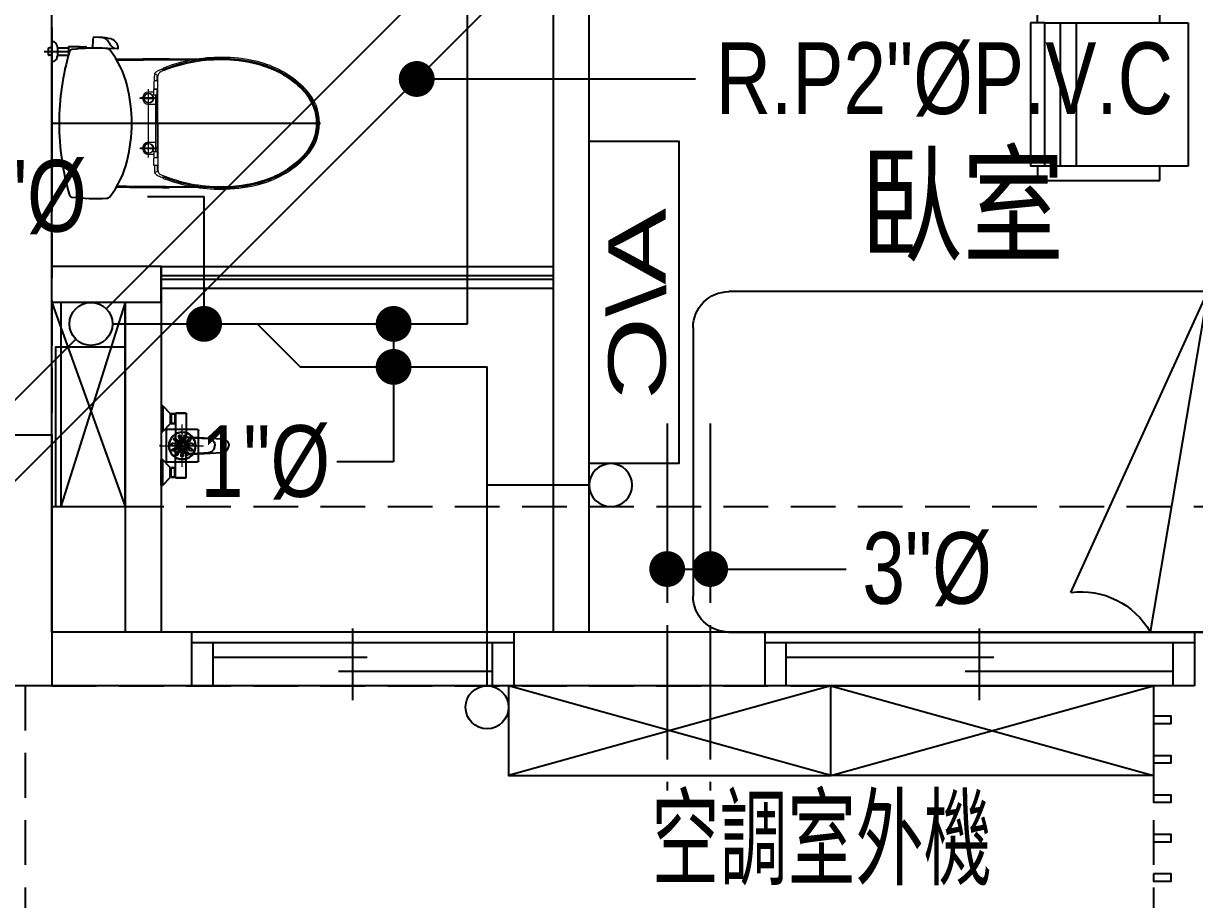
# Model space of a CAD drawing. Header units: millimetres. Extents: x 98197 to 106565, y 53890 to 60222.
# Drawn here: x 104257.4 to 104584.4, y 56295.9 to 56540.4 of the extents above; entities that cross this region are included whole.
import ezdxf
from ezdxf.enums import TextEntityAlignment as Align

# ---------------------------------------------------------------- set-up
doc = ezdxf.new("R2010")
doc.units = ezdxf.units.MM
doc.header["$LTSCALE"] = 50
doc.header["$MEASUREMENT"] = 0
for name, pattern in [('CENTER', [2, 1.25, -0.25, 0.25, -0.25]), ('CENTER2', [1.125, 0.75, -0.125, 0.125, -0.125]), ('DASH_CENTER', [14, 11, -1, 1, -1]), ('HIDDEN', [0.375, 0.25, -0.125])]:
    doc.linetypes.add(name, pattern=pattern)
doc.layers.get('0').update_dxf_attribs({"color": 8, "linetype": 'CONTINUOUS'})
for name, color, linetype in [('00', 7, 'HIDDEN'), ('35', 4, 'CENTER2'), ('36雨排水', 3, 'CONTINUOUS'), ('furniture', 55, 'CONTINUOUS')]:
    doc.layers.add(name, color=color, linetype=linetype)
doc.layers.add('CENTE', color=8, linetype='CENTER', lineweight=9)
doc.styles.add('CHINA', font='c2', dxfattribs={"bigfont": 'china'})
doc.styles.add('CHINESET', font='c2.shx', dxfattribs={"bigfont": 'china.shx'})
doc.styles.add('NOTHING', font='c2.shx', dxfattribs={"bigfont": 'china.shx'})

# ---------------------------------------------------------------- blocks, each defined once
blk = doc.blocks.new('1111111')
at = {"layer": '36雨排水', "linetype": 'Continuous'}
for p, q in [((4902.82, 3830.25), (4712.61, 3640.04)), ((4842.71, 3770.15), (4920.5, 3770.15))]:
    blk.add_line(p, q, dxfattribs=at)
at = {"layer": '36雨排水', "linetype": 'Continuous', "const_width": 5}
blk.add_lwpolyline([(4840.21, 3770.15, 1), (4845.21, 3770.15, 1)], format="xyb", close=True, dxfattribs=at)
at = {"layer": '36雨排水', "linetype": 'Continuous', "style": 'CHINA', "width": 0.8}
blk.add_text('R.P2"%%CP.V.C', height=20, dxfattribs=at).set_placement((4926.16, 3760.37))
blk = doc.blocks.new('6546786')
at = {"layer": '36雨排水', "color": 1, "linetype": 'Continuous'}
for p, q in [((95130.6, 56626.67), (94940.39, 56436.46)), ((94741.69, 56237.76), (94931.91, 56427.97))]:
    blk.add_line(p, q, dxfattribs=at)
blk.add_circle((94936.15, 56432.22), 6, dxfattribs=at)
blk = doc.blocks.new('1111111111')
at = {"layer": '35', "color": 3, "linetype": 'Continuous'}
blk.add_lwpolyline([(2956.27, 3584.41), (2956.27, 3559.41), (3046.27, 3559.41), (3046.27, 3584.41)], close=True, dxfattribs=at)
at = {"layer": '35', "color": 4, "linetype": 'Continuous'}
blk.add_circle((3052.27, 3578.41), 6, dxfattribs=at)
at = {"layer": '35', "color": 3, "linetype": 'Continuous', "style": 'CHINA', "width": 1.5}
blk.add_text('A/C', height=16, dxfattribs=at).set_placement((3001.67, 3571.38), align=Align.MIDDLE)
blk = doc.blocks.new('*U47', base_point=(551535.96, 44174.06))
for p, q in [((551535.96, 44185.56), (551535.96, 44165.56)), ((551475.96, 44166.56), (551475.96, 44181.56)), ((551475.96, 44181.56), (551595.96, 44181.56)), ((551481.96, 44181.56), (551481.96, 44169.56)), ((551589.96, 44181.56), (551589.96, 44169.56)), ((551595.96, 44166.56), (551595.96, 44181.56)), ((551481.96, 44177.56), (551539.96, 44177.56)), ((551589.96, 44173.56), (551531.96, 44173.56)), ((551475.96, 44169.56), (551595.96, 44169.56)), ((551475.96, 44166.56), (551595.96, 44166.56))]:
    blk.add_line(p, q)
blk = doc.blocks.new('*U48', base_point=(551700.96, 44174.06))
for p, q in [((551700.96, 44185.56), (551700.96, 44165.56)), ((551655.96, 44166.56), (551655.96, 44181.56)), ((551655.96, 44181.56), (551745.96, 44181.56)), ((551661.96, 44181.56), (551661.96, 44169.56)), ((551739.96, 44181.56), (551739.96, 44169.56)), ((551745.96, 44166.56), (551745.96, 44181.56)), ((551661.96, 44177.56), (551704.96, 44177.56)), ((551739.96, 44173.56), (551696.96, 44173.56)), ((551655.96, 44169.56), (551745.96, 44169.56)), ((551655.96, 44166.56), (551745.96, 44166.56))]:
    blk.add_line(p, q)
blk = doc.blocks.new('1247A')
for p, q in [((-13298.51, 8267.25), (-13298.01, 8267.25)), ((-13298.01, 8267.25), (-13298.51, 8267.25)), ((-13298.51, 8267.25), (-13298.51, 8267.12)), ((-13298.51, 8267.12), (-13298.51, 8266.77)), ((-13298.51, 8266.77), (-13298.51, 8266.2)), ((-13298.51, 8266.2), (-13298.51, 8265.46)), ((-13298.51, 8265.46), (-13298.51, 8264.61)), ((-13298.01, 8267.25), (-13296.01, 8265.12)), ((-13298.01, 8267.25), (-13296.01, 8265.12)), ((-13298.01, 8267.25), (-13298.01, 8267.12)), ((-13298.01, 8267.12), (-13298.01, 8266.77)), ((-13298.01, 8266.77), (-13298.01, 8266.2)), ((-13298.01, 8266.2), (-13298.01, 8265.46)), ((-13298.01, 8265.46), (-13298.01, 8264.61)), ((-13298.51, 8264.61), (-13298.51, 8263.7)), ((-13298.51, 8263.7), (-13298.51, 8262.79)), ((-13298.51, 8262.79), (-13298.51, 8261.93)), ((-13298.01, 8264.61), (-13298.01, 8263.7)), ((-13298.01, 8263.7), (-13298.01, 8262.79)), ((-13298.01, 8262.79), (-13298.01, 8261.93)), ((-13296.01, 8262.28), (-13298.01, 8260.15)), ((-13296.01, 8265.12), (-13296.01, 8265.07)), ((-13296.01, 8265.07), (-13296.01, 8264.93)), ((-13296.01, 8264.93), (-13296.01, 8264.82)), ((-13296.01, 8264.93), (-13296.01, 8264.7)), ((-13296.01, 8264.82), (-13295.91, 8264.82)), ((-13296.01, 8264.82), (-13296.01, 8264.77)), ((-13295.91, 8264.82), (-13296.01, 8264.82)), ((-13296.01, 8264.77), (-13296.01, 8264.66)), ((-13296.01, 8264.7), (-13296.01, 8264.41)), ((-13296.01, 8264.66), (-13296.01, 8264.49)), ((-13296.01, 8264.49), (-13296.01, 8264.26)), ((-13296.01, 8264.41), (-13296.01, 8264.06)), ((-13296.01, 8264.26), (-13296.01, 8263.98)), ((-13296.01, 8264.06), (-13296.01, 8263.7)), ((-13296.01, 8263.98), (-13296.01, 8263.7)), ((-13296.01, 8263.7), (-13296.01, 8263.33)), ((-13296.01, 8263.7), (-13296.01, 8263.42)), ((-13296.01, 8263.42), (-13296.01, 8263.14)), ((-13296.01, 8263.33), (-13296.01, 8262.99)), ((-13296.01, 8263.14), (-13296.01, 8262.91)), ((-13296.01, 8262.99), (-13296.01, 8262.7)), ((-13296.01, 8262.91), (-13296.01, 8262.74)), ((-13296.01, 8262.74), (-13296.01, 8262.62)), ((-13296.01, 8262.7), (-13296.01, 8262.47)), ((-13296.01, 8262.62), (-13296.01, 8262.58)), ((-13296.01, 8262.58), (-13296.01, 8262.47)), ((-13296.01, 8262.58), (-13295.91, 8262.58)), ((-13295.91, 8262.58), (-13296.01, 8262.58)), ((-13296.01, 8262.47), (-13296.01, 8262.33)), ((-13296.01, 8262.33), (-13296.01, 8262.28)), ((-13295.71, 8265.02), (-13295.91, 8264.82)), ((-13295.91, 8264.82), (-13295.91, 8264.77)), ((-13295.91, 8264.77), (-13295.91, 8264.66)), ((-13295.91, 8264.66), (-13295.91, 8264.49)), ((-13295.91, 8264.49), (-13295.91, 8264.26)), ((-13295.91, 8264.26), (-13295.91, 8263.98)), ((-13295.91, 8263.98), (-13295.91, 8263.7)), ((-13295.91, 8263.7), (-13295.91, 8263.42)), ((-13295.91, 8263.42), (-13295.91, 8263.14)), ((-13295.91, 8263.14), (-13295.91, 8262.91)), ((-13295.91, 8262.91), (-13295.91, 8262.74)), ((-13295.91, 8262.74), (-13295.91, 8262.62)), ((-13295.91, 8262.62), (-13295.91, 8262.58)), ((-13295.91, 8262.58), (-13295.71, 8262.38)), ((-13295.71, 8265.02), (-13295.51, 8265.02)), ((-13295.51, 8265.02), (-13295.71, 8265.02)), ((-13295.71, 8265.02), (-13295.71, 8264.97)), ((-13295.71, 8264.97), (-13295.71, 8262.38)), ((-13295.21, 8262.38), (-13295.71, 8262.38)), ((-13295.71, 8262.38), (-13295.21, 8262.38)), ((-13295.51, 8265.02), (-13295.21, 8265.02)), ((-13295.21, 8265.02), (-13295.51, 8265.02)), ((-13294.91, 8265.02), (-13295.21, 8265.02)), ((-13295.21, 8265.02), (-13294.91, 8265.02)), ((-13294.91, 8262.38), (-13295.21, 8262.38)), ((-13295.21, 8262.38), (-13294.91, 8262.38)), ((-13294.91, 8265.02), (-13294.71, 8265.02)), ((-13294.71, 8265.02), (-13294.91, 8265.02)), ((-13294.91, 8262.38), (-13294.71, 8262.38)), ((-13294.71, 8262.38), (-13294.91, 8262.38)), ((-13294.71, 8265.02), (-13294.51, 8264.82)), ((-13294.71, 8265.02), (-13294.71, 8264.97)), ((-13294.71, 8264.97), (-13294.71, 8262.38)), ((-13294.51, 8262.58), (-13294.71, 8262.38)), ((-13294.01, 8265.2), (-13294.51, 8265.2)), ((-13294.51, 8265.2), (-13294.01, 8265.2)), ((-13294.51, 8265.2), (-13294.51, 8265.14)), ((-13294.51, 8265.14), (-13294.51, 8256.2)), ((-13294.51, 8265.14), (-13294.51, 8256.2)), ((-13293.51, 8265.2), (-13294.01, 8265.2)), ((-13294.01, 8265.2), (-13293.51, 8265.2)), ((-13293, 8265.2), (-13293.51, 8265.2)), ((-13293.51, 8265.2), (-13293, 8265.2)), ((-13293, 8265.2), (-13292.54, 8265.2)), ((-13292.54, 8265.2), (-13293, 8265.2)), ((-13292.54, 8265.2), (-13292.13, 8265.2)), ((-13292.13, 8265.2), (-13292.54, 8265.2)), ((-13292.13, 8265.2), (-13291.82, 8265.2)), ((-13291.82, 8265.2), (-13292.13, 8265.2)), ((-13291.82, 8265.2), (-13291.63, 8265.2)), ((-13291.63, 8265.2), (-13291.82, 8265.2)), ((-13291.63, 8265.2), (-13291.55, 8265.2)), ((-13291.55, 8265.2), (-13291.63, 8265.2)), ((-13291.55, 8265.2), (-13291.51, 8265.14)), ((-13291.51, 8265.14), (-13291.51, 8258.66)), ((-13291.51, 8265.14), (-13291.51, 8258.66)), ((-13298.51, 8261.93), (-13298.51, 8261.19)), ((-13298.51, 8261.19), (-13298.51, 8260.63)), ((-13298.51, 8260.63), (-13298.51, 8260.28)), ((-13298.51, 8260.28), (-13298.51, 8260.15)), ((-13298.51, 8260.15), (-13298.01, 8260.15)), ((-13298.01, 8260.15), (-13298.51, 8260.15)), ((-13298.51, 8252.25), (-13298.51, 8260.15)), ((-13298.01, 8261.93), (-13298.01, 8261.19)), ((-13298.01, 8261.19), (-13298.01, 8260.63)), ((-13298.01, 8260.63), (-13298.01, 8260.28)), ((-13298.01, 8260.28), (-13298.01, 8260.15)), ((-13294.51, 8247.26), (-13294.51, 8256.2)), ((-13294.51, 8247.26), (-13294.51, 8256.2)), ((-13293.82, 8256.76), (-13293.9, 8256.2)), ((-13293.82, 8255.64), (-13293.9, 8256.2)), ((-13293.61, 8257.29), (-13293.82, 8256.76)), ((-13293.61, 8255.11), (-13293.82, 8255.64)), ((-13293.72, 8256.49), (-13293.74, 8256.2)), ((-13293.72, 8255.91), (-13293.74, 8256.2)), ((-13293.67, 8256.76), (-13293.72, 8256.49)), ((-13293.67, 8255.64), (-13293.72, 8255.91)), ((-13293.58, 8257.04), (-13293.67, 8256.76)), ((-13293.58, 8255.36), (-13293.67, 8255.64)), ((-13293.27, 8257.76), (-13293.61, 8257.29)), ((-13293.48, 8257.29), (-13293.58, 8257.04)), ((-13293.32, 8257.54), (-13293.48, 8257.29)), ((-13293.14, 8257.75), (-13293.32, 8257.54)), ((-13292.81, 8258.11), (-13293.27, 8257.76)), ((-13292.95, 8257.94), (-13293.14, 8257.75)), ((-13293.11, 8256.5), (-13293.13, 8256.2)), ((-13293.11, 8255.9), (-13293.13, 8256.2)), ((-13293.05, 8256.78), (-13293.11, 8256.5)), ((-13293.05, 8255.62), (-13293.11, 8255.9)), ((-13292.97, 8257.06), (-13293.05, 8256.78)), ((-13292.97, 8255.34), (-13293.05, 8255.62)), ((-13292.85, 8257.33), (-13292.97, 8257.06)), ((-13292.72, 8258.11), (-13292.95, 8257.94)), ((-13292.69, 8257.57), (-13292.85, 8257.33)), ((-13292.29, 8258.32), (-13292.81, 8258.11)), ((-13292.48, 8258.22), (-13292.72, 8258.11)), ((-13292.5, 8257.79), (-13292.69, 8257.57)), ((-13292.3, 8257.98), (-13292.5, 8257.79)), ((-13292.06, 8258.16), (-13292.3, 8257.98)), ((-13291.98, 8258.37), (-13292.29, 8258.32)), ((-13291.98, 8258.37), (-13292.29, 8258.32)), ((-13291.81, 8258.28), (-13292.06, 8258.16)), ((-13291.28, 8258.43), (-13291.98, 8258.37)), ((-13291.55, 8258.37), (-13291.81, 8258.28)), ((-13291.28, 8258.43), (-13291.55, 8258.37)), ((-13291.51, 8258.66), (-13281.48, 8258.1)), ((-13290.99, 8258.46), (-13291.28, 8258.43)), ((-13290.99, 8258.46), (-13290.58, 8258.45)), ((-13290.79, 8257.38), (-13290.8, 8257.36)), ((-13290.8, 8257.36), (-13290.8, 8257.33)), ((-13290.8, 8257.33), (-13290.8, 8257.31)), ((-13290.8, 8257.31), (-13290.79, 8257.28)), ((-13290.77, 8257.41), (-13290.79, 8257.38)), ((-13290.79, 8257.28), (-13290.77, 8257.26)), ((-13290.75, 8257.42), (-13290.77, 8257.41)), ((-13290.77, 8257.26), (-13290.75, 8257.25)), ((-13290.72, 8257.43), (-13290.75, 8257.42)), ((-13290.75, 8257.25), (-13290.72, 8257.24)), ((-13290.7, 8257.43), (-13290.72, 8257.43)), ((-13290.72, 8257.24), (-13290.7, 8257.23)), ((-13290.7, 8257.43), (-13290.67, 8257.43)), ((-13290.67, 8257.24), (-13290.7, 8257.23)), ((-13290.67, 8257.43), (-13290.65, 8257.42)), ((-13290.65, 8257.25), (-13290.67, 8257.24)), ((-13290.65, 8257.42), (-13290.63, 8257.41)), ((-13290.63, 8257.26), (-13290.65, 8257.25)), ((-13290.63, 8257.41), (-13290.61, 8257.38)), ((-13290.61, 8257.28), (-13290.63, 8257.26)), ((-13290.61, 8257.38), (-13290.6, 8257.36)), ((-13290.6, 8257.31), (-13290.61, 8257.28)), ((-13290.6, 8257.36), (-13290.6, 8257.33)), ((-13290.6, 8257.33), (-13290.6, 8257.31)), ((-13290.58, 8258.45), (-13290.21, 8258.44)), ((-13290.21, 8258.44), (-13289.79, 8258.42)), ((-13289.79, 8258.42), (-13289.36, 8258.4)), ((-13289.36, 8258.4), (-13289.05, 8258.38)), ((-13289.05, 8258.38), (-13285.35, 8258.15)), ((-13285.35, 8258.15), (-13285.11, 8258.13)), ((-13285.11, 8258.13), (-13284.87, 8258.08)), ((-13284.87, 8258.08), (-13284.64, 8257.99)), ((-13284.64, 8257.99), (-13284.43, 8257.89)), ((-13284.43, 8257.89), (-13284.22, 8257.74)), ((-13284.22, 8257.74), (-13284.05, 8257.57)), ((-13284.05, 8257.57), (-13283.89, 8257.39)), ((-13283.89, 8257.39), (-13283.75, 8257.17)), ((-13283.75, 8257.17), (-13283.65, 8256.95)), ((-13283.75, 8255.23), (-13283.65, 8255.45)), ((-13283.65, 8256.95), (-13283.57, 8256.7)), ((-13283.65, 8255.45), (-13283.57, 8255.7)), ((-13283.57, 8256.7), (-13283.52, 8256.46)), ((-13283.57, 8255.7), (-13283.52, 8255.94)), ((-13283.52, 8256.46), (-13283.5, 8256.2)), ((-13283.52, 8255.94), (-13283.5, 8256.2)), ((-13281.48, 8258.1), (-13281.23, 8258.08)), ((-13281.23, 8258.08), (-13280.99, 8258.03)), ((-13280.99, 8258.03), (-13280.76, 8257.95)), ((-13280.76, 8257.95), (-13280.54, 8257.85)), ((-13280.54, 8257.85), (-13280.33, 8257.7)), ((-13280.33, 8257.7), (-13280.16, 8257.54)), ((-13280.16, 8257.54), (-13280, 8257.36)), ((-13280, 8257.36), (-13279.85, 8257.15)), ((-13279.85, 8257.15), (-13279.75, 8256.93)), ((-13279.85, 8255.25), (-13279.75, 8255.47)), ((-13279.75, 8256.93), (-13279.68, 8256.69)), ((-13279.75, 8256.93), (-13279.68, 8256.69)), ((-13279.75, 8255.47), (-13279.68, 8255.71)), ((-13279.75, 8255.47), (-13279.68, 8255.71)), ((-13279.68, 8256.69), (-13279.63, 8256.45)), ((-13279.68, 8256.69), (-13279.63, 8256.45)), ((-13279.68, 8255.71), (-13279.63, 8255.95)), ((-13279.68, 8255.71), (-13279.63, 8255.95)), ((-13279.63, 8256.45), (-13279.61, 8256.2)), ((-13279.63, 8256.45), (-13279.61, 8256.2)), ((-13279.63, 8255.95), (-13279.61, 8256.2)), ((-13279.63, 8255.95), (-13279.61, 8256.2)), ((-13298.01, 8252.25), (-13298.51, 8252.25)), ((-13298.51, 8252.12), (-13298.51, 8252.25)), ((-13298.51, 8252.25), (-13298.01, 8252.25)), ((-13296.01, 8250.12), (-13298.01, 8252.25)), ((-13298.01, 8252.12), (-13298.01, 8252.25)), ((-13293.27, 8254.64), (-13293.61, 8255.11)), ((-13293.48, 8255.11), (-13293.58, 8255.36)), ((-13293.32, 8254.86), (-13293.48, 8255.11)), ((-13293.14, 8254.65), (-13293.32, 8254.86)), ((-13292.81, 8254.29), (-13293.27, 8254.64)), ((-13292.95, 8254.46), (-13293.14, 8254.65)), ((-13292.85, 8255.07), (-13292.97, 8255.34)), ((-13292.72, 8254.29), (-13292.95, 8254.46)), ((-13292.69, 8254.83), (-13292.85, 8255.07)), ((-13292.29, 8254.08), (-13292.81, 8254.29)), ((-13292.48, 8254.18), (-13292.72, 8254.29)), ((-13292.5, 8254.61), (-13292.69, 8254.83)), ((-13292.3, 8254.42), (-13292.5, 8254.61)), ((-13292.06, 8254.24), (-13292.3, 8254.42)), ((-13291.98, 8254.03), (-13292.29, 8254.08)), ((-13291.98, 8254.03), (-13292.29, 8254.08)), ((-13291.81, 8254.12), (-13292.06, 8254.24)), ((-13291.28, 8253.96), (-13291.98, 8254.03)), ((-13291.55, 8254.03), (-13291.81, 8254.12)), ((-13291.28, 8253.96), (-13291.55, 8254.03)), ((-13291.51, 8253.74), (-13281.48, 8254.3)), ((-13291.51, 8247.26), (-13291.51, 8253.74)), ((-13291.51, 8247.26), (-13291.51, 8253.74)), ((-13290.99, 8253.94), (-13291.28, 8253.96)), ((-13290.99, 8253.94), (-13290.58, 8253.95)), ((-13290.8, 8255.09), (-13290.79, 8255.11)), ((-13290.8, 8255.07), (-13290.8, 8255.09)), ((-13290.8, 8255.04), (-13290.8, 8255.07)), ((-13290.79, 8255.02), (-13290.8, 8255.04)), ((-13290.79, 8255.11), (-13290.77, 8255.14)), ((-13290.77, 8254.99), (-13290.79, 8255.02)), ((-13290.77, 8255.14), (-13290.75, 8255.15)), ((-13290.75, 8254.98), (-13290.77, 8254.99)), ((-13290.75, 8255.15), (-13290.72, 8255.16)), ((-13290.72, 8254.97), (-13290.75, 8254.98)), ((-13290.72, 8255.16), (-13290.7, 8255.17)), ((-13290.7, 8254.97), (-13290.72, 8254.97)), ((-13290.67, 8255.16), (-13290.7, 8255.17)), ((-13290.7, 8254.97), (-13290.67, 8254.97)), ((-13290.65, 8255.15), (-13290.67, 8255.16)), ((-13290.67, 8254.97), (-13290.65, 8254.98)), ((-13290.63, 8255.14), (-13290.65, 8255.15)), ((-13290.65, 8254.98), (-13290.63, 8254.99)), ((-13290.61, 8255.11), (-13290.63, 8255.14)), ((-13290.63, 8254.99), (-13290.61, 8255.02)), ((-13290.6, 8255.09), (-13290.61, 8255.11)), ((-13290.61, 8255.02), (-13290.6, 8255.04)), ((-13290.6, 8255.07), (-13290.6, 8255.09)), ((-13290.6, 8255.04), (-13290.6, 8255.07)), ((-13290.58, 8253.95), (-13290.21, 8253.96)), ((-13290.21, 8253.96), (-13289.79, 8253.98)), ((-13289.79, 8253.98), (-13289.36, 8254)), ((-13289.36, 8254), (-13289.05, 8254.02)), ((-13289.05, 8254.02), (-13285.35, 8254.25)), ((-13285.35, 8254.25), (-13285.11, 8254.27)), ((-13285.11, 8254.27), (-13284.87, 8254.32)), ((-13284.87, 8254.32), (-13284.64, 8254.41)), ((-13284.64, 8254.41), (-13284.43, 8254.51)), ((-13284.43, 8254.51), (-13284.22, 8254.66)), ((-13284.22, 8254.66), (-13284.05, 8254.83)), ((-13284.05, 8254.83), (-13283.89, 8255.01)), ((-13283.89, 8255.01), (-13283.75, 8255.23)), ((-13281.48, 8254.3), (-13281.23, 8254.32)), ((-13281.23, 8254.32), (-13280.99, 8254.37)), ((-13280.99, 8254.37), (-13280.76, 8254.45)), ((-13280.76, 8254.45), (-13280.54, 8254.55)), ((-13280.54, 8254.55), (-13280.33, 8254.7)), ((-13280.33, 8254.7), (-13280.16, 8254.86)), ((-13280.16, 8254.86), (-13280, 8255.04)), ((-13280, 8255.04), (-13279.85, 8255.25)), ((-13298.51, 8251.77), (-13298.51, 8252.12)), ((-13298.51, 8251.2), (-13298.51, 8251.77)), ((-13298.51, 8250.46), (-13298.51, 8251.2)), ((-13298.51, 8249.61), (-13298.51, 8250.46)), ((-13298.51, 8248.7), (-13298.51, 8249.61)), ((-13298.01, 8251.77), (-13298.01, 8252.12)), ((-13298.01, 8251.2), (-13298.01, 8251.77)), ((-13298.01, 8250.46), (-13298.01, 8251.2)), ((-13298.01, 8249.61), (-13298.01, 8250.46)), ((-13298.01, 8248.7), (-13298.01, 8249.61)), ((-13296.01, 8250.07), (-13296.01, 8250.12)), ((-13296.01, 8249.93), (-13296.01, 8250.07)), ((-13296.01, 8249.7), (-13296.01, 8249.93)), ((-13296.01, 8249.82), (-13296.01, 8249.93)), ((-13295.91, 8249.82), (-13296.01, 8249.82)), ((-13296.01, 8249.77), (-13296.01, 8249.82)), ((-13296.01, 8249.82), (-13295.91, 8249.82)), ((-13296.01, 8249.66), (-13296.01, 8249.77)), ((-13296.01, 8249.41), (-13296.01, 8249.7)), ((-13296.01, 8249.49), (-13296.01, 8249.66)), ((-13296.01, 8249.26), (-13296.01, 8249.49)), ((-13296.01, 8249.06), (-13296.01, 8249.41)), ((-13296.01, 8248.98), (-13296.01, 8249.26)), ((-13296.01, 8248.7), (-13296.01, 8249.06)), ((-13296.01, 8248.7), (-13296.01, 8248.98)), ((-13295.91, 8249.82), (-13295.71, 8250.02)), ((-13295.91, 8249.77), (-13295.91, 8249.82)), ((-13295.91, 8249.66), (-13295.91, 8249.77)), ((-13295.91, 8249.49), (-13295.91, 8249.66)), ((-13295.91, 8249.26), (-13295.91, 8249.49)), ((-13295.91, 8248.98), (-13295.91, 8249.26)), ((-13295.91, 8248.7), (-13295.91, 8248.98)), ((-13295.71, 8250.02), (-13295.21, 8250.02)), ((-13295.71, 8247.43), (-13295.71, 8250.02)), ((-13295.21, 8250.02), (-13295.71, 8250.02)), ((-13295.21, 8250.02), (-13294.91, 8250.02)), ((-13294.91, 8250.02), (-13295.21, 8250.02)), ((-13294.71, 8250.02), (-13294.91, 8250.02)), ((-13294.91, 8250.02), (-13294.71, 8250.02)), ((-13294.51, 8249.82), (-13294.71, 8250.02)), ((-13294.71, 8247.43), (-13294.71, 8250.02)), ((-13298.51, 8247.79), (-13298.51, 8248.7)), ((-13298.51, 8246.93), (-13298.51, 8247.79)), ((-13298.51, 8246.19), (-13298.51, 8246.93)), ((-13298.51, 8245.63), (-13298.51, 8246.19)), ((-13298.51, 8245.28), (-13298.51, 8245.63)), ((-13298.01, 8247.79), (-13298.01, 8248.7)), ((-13298.01, 8246.93), (-13298.01, 8247.79)), ((-13298.01, 8245.15), (-13296.01, 8247.28)), ((-13298.01, 8245.15), (-13296.01, 8247.28)), ((-13298.01, 8246.19), (-13298.01, 8246.93)), ((-13298.01, 8245.63), (-13298.01, 8246.19)), ((-13298.01, 8245.28), (-13298.01, 8245.63)), ((-13296.01, 8248.42), (-13296.01, 8248.7)), ((-13296.01, 8248.33), (-13296.01, 8248.7)), ((-13296.01, 8248.14), (-13296.01, 8248.42)), ((-13296.01, 8247.99), (-13296.01, 8248.33)), ((-13296.01, 8247.91), (-13296.01, 8248.14)), ((-13296.01, 8247.7), (-13296.01, 8247.99)), ((-13296.01, 8247.74), (-13296.01, 8247.91)), ((-13296.01, 8247.62), (-13296.01, 8247.74)), ((-13296.01, 8247.47), (-13296.01, 8247.7)), ((-13296.01, 8247.58), (-13296.01, 8247.62)), ((-13295.91, 8247.58), (-13296.01, 8247.58)), ((-13296.01, 8247.58), (-13295.91, 8247.58)), ((-13296.01, 8247.47), (-13296.01, 8247.58)), ((-13296.01, 8247.33), (-13296.01, 8247.47)), ((-13296.01, 8247.28), (-13296.01, 8247.33)), ((-13295.91, 8248.42), (-13295.91, 8248.7)), ((-13295.91, 8248.14), (-13295.91, 8248.42)), ((-13295.91, 8247.91), (-13295.91, 8248.14)), ((-13295.91, 8247.74), (-13295.91, 8247.91)), ((-13295.91, 8247.62), (-13295.91, 8247.74)), ((-13295.91, 8247.58), (-13295.91, 8247.62)), ((-13295.71, 8247.38), (-13295.91, 8247.58)), ((-13295.71, 8247.38), (-13295.71, 8247.43)), ((-13295.51, 8247.38), (-13295.71, 8247.38)), ((-13295.71, 8247.38), (-13295.51, 8247.38)), ((-13295.21, 8247.38), (-13295.51, 8247.38)), ((-13295.51, 8247.38), (-13295.21, 8247.38)), ((-13295.21, 8247.38), (-13294.91, 8247.38)), ((-13294.91, 8247.38), (-13295.21, 8247.38)), ((-13294.71, 8247.38), (-13294.91, 8247.38)), ((-13294.91, 8247.38), (-13294.71, 8247.38)), ((-13294.71, 8247.38), (-13294.51, 8247.58)), ((-13294.71, 8247.38), (-13294.71, 8247.43)), ((-13294.51, 8247.2), (-13294.51, 8247.26)), ((-13294.51, 8247.2), (-13294.01, 8247.2)), ((-13294.01, 8247.2), (-13294.51, 8247.2)), ((-13294.01, 8247.2), (-13293.51, 8247.2)), ((-13293.51, 8247.2), (-13294.01, 8247.2)), ((-13293.51, 8247.2), (-13293, 8247.2)), ((-13293, 8247.2), (-13293.51, 8247.2)), ((-13292.54, 8247.2), (-13293, 8247.2)), ((-13293, 8247.2), (-13292.54, 8247.2)), ((-13292.13, 8247.2), (-13292.54, 8247.2)), ((-13292.54, 8247.2), (-13292.13, 8247.2)), ((-13291.82, 8247.2), (-13292.13, 8247.2)), ((-13292.13, 8247.2), (-13291.82, 8247.2)), ((-13291.63, 8247.2), (-13291.82, 8247.2)), ((-13291.82, 8247.2), (-13291.63, 8247.2)), ((-13291.55, 8247.2), (-13291.63, 8247.2)), ((-13291.63, 8247.2), (-13291.55, 8247.2)), ((-13291.55, 8247.2), (-13291.51, 8247.26)), ((-13298.51, 8245.15), (-13298.51, 8245.28)), ((-13298.01, 8245.15), (-13298.51, 8245.15)), ((-13298.51, 8245.15), (-13298.01, 8245.15)), ((-13298.01, 8245.15), (-13298.01, 8245.28))]:
    blk.add_line(p, q)
at = {"color": 3}
blk.add_line((-13298.51, 8256.25), (-13299.01, 8256.25), dxfattribs=at)
blk = doc.blocks.new('10D')
at = {"color": 9, "true_color": 0xc9c9c9}
for p, q in [((-31147.44, 14844.37), (-31147.44, 14852.77)), ((-31147.14, 14853.07), (-31138.74, 14853.07)), ((-31145.32, 14849.99), (-31143.75, 14849.1)), ((-31144.65, 14850.68), (-31143.58, 14849.29)), ((-31144.18, 14851.05), (-31143.33, 14849.45)), ((-31143.24, 14851.27), (-31143.09, 14849.52)), ((-31142.64, 14851.32), (-31142.79, 14849.52)), ((-31141.73, 14851), (-31142.56, 14849.45)), ((-31141.21, 14850.72), (-31142.3, 14849.29)), ((-31140.61, 14849.96), (-31142.14, 14849.1)), ((-31138.44, 14852.77), (-31138.44, 14844.37)), ((-31145.71, 14848.48), (-31143.91, 14848.59)), ((-31145.57, 14847.89), (-31143.86, 14848.29)), ((-31145.52, 14849.42), (-31143.87, 14848.83)), ((-31145.22, 14847), (-31143.76, 14848.06)), ((-31144.79, 14846.58), (-31143.56, 14847.84)), ((-31144.01, 14846.02), (-31143.36, 14847.7)), ((-31143.42, 14845.9), (-31143.07, 14847.62)), ((-31143.14, 14848.62), (-31143.14, 14848.52)), ((-31143.14, 14848.62), (-31143.04, 14848.62)), ((-31143.14, 14848.52), (-31143.09, 14848.52)), ((-31143.14, 14848.52), (-31143.04, 14848.52)), ((-31142.99, 14848.77), (-31142.89, 14848.77)), ((-31142.99, 14848.67), (-31142.99, 14848.77)), ((-31142.99, 14848.38), (-31142.99, 14848.47)), ((-31142.99, 14848.38), (-31142.89, 14848.38)), ((-31142.89, 14848.67), (-31142.89, 14848.77)), ((-31142.89, 14848.38), (-31142.89, 14848.47)), ((-31142.75, 14848.62), (-31142.84, 14848.62)), ((-31142.75, 14848.52), (-31142.84, 14848.52)), ((-31142.46, 14845.85), (-31142.82, 14847.62)), ((-31142.79, 14848.52), (-31142.75, 14848.52)), ((-31142.75, 14848.62), (-31142.75, 14848.52)), ((-31141.9, 14846.06), (-31142.53, 14847.7)), ((-31141.06, 14846.54), (-31142.32, 14847.84)), ((-31140.71, 14847.03), (-31142.13, 14848.06)), ((-31140.26, 14847.88), (-31142.03, 14848.29)), ((-31140.32, 14849.44), (-31142.02, 14848.83)), ((-31140.23, 14848.48), (-31141.98, 14848.59)), ((-31138.74, 14844.07), (-31147.14, 14844.07))]:
    blk.add_line(p, q, dxfattribs=at)
for radius in [3.8, 3.7, 0.275]:
    blk.add_circle((-31142.94, 14848.57), radius, dxfattribs=at)
for centre, radius, start, end in [((-31147.14, 14852.77), 0.3, 90, 180), ((-31145.45, 14849.71), 0.3, 65.4545, 254.9818), ((-31144.43, 14850.89), 0.3, 32.7273, 222.2546), ((-31142.94, 14851.32), 0.3, 0, 189.5273), ((-31141.46, 14850.89), 0.3, 327.2727, 156.8), ((-31140.44, 14849.71), 0.3, 294.5455, 124.0727), ((-31138.74, 14852.77), 0.3, 0, 90), ((-31145.67, 14848.18), 0.3, 98.1818, 287.7091), ((-31145.02, 14846.77), 0.3, 130.9091, 320.4364), ((-31143.88, 14848.44), 0.15, 278.1818, 98.1818), ((-31143.81, 14848.97), 0.15, 245.4545, 65.4545), ((-31143.66, 14847.95), 0.15, 310.9091, 130.9091), ((-31143.46, 14849.37), 0.15, 212.7273, 32.7273), ((-31143.21, 14847.66), 0.15, 343.6364, 163.6364), ((-31142.94, 14849.52), 0.15, 180, 0), ((-31143.04, 14848.67), 0.05, 270, 0), ((-31143.04, 14848.47), 0.05, 0, 90), ((-31142.84, 14848.67), 0.05, 180, 270), ((-31142.84, 14848.47), 0.05, 90, 180), ((-31142.68, 14847.66), 0.15, 16.3636, 196.3636), ((-31142.43, 14849.37), 0.15, 147.2727, 327.2727), ((-31142.23, 14847.95), 0.15, 49.0909, 229.0909), ((-31142.08, 14848.97), 0.15, 114.5455, 294.5455), ((-31142, 14848.44), 0.15, 81.8182, 261.8182), ((-31140.87, 14846.77), 0.3, 229.0909, 58.6182), ((-31140.22, 14848.18), 0.3, 261.8182, 91.3455), ((-31147.14, 14844.37), 0.3, 180, 270), ((-31143.72, 14845.93), 0.3, 163.6364, 353.1636), ((-31142.17, 14845.93), 0.3, 196.3636, 25.8909), ((-31138.74, 14844.37), 0.3, 270, 0)]:
    blk.add_arc(centre, radius, start, end, dxfattribs=at)
at = {"layer": 'CENTE', "color": 8}
for p, q in [((-31142.94, 14854.47), (-31142.94, 14842.67)), ((-31148.84, 14848.57), (-31137.04, 14848.57))]:
    blk.add_line(p, q, dxfattribs=at)
blk = doc.blocks.new('A$C062F3D30')
at = {"layer": 'furniture'}
for p, q in [((-110.11, 222.55), (65.89, 222.55)), ((23.58, 127.55), (7.53, 222.55)), ((65.89, 222.55), (65.89, 127.55)), ((65.89, 222.55), (70.89, 222.55)), ((70.89, 222.55), (70.89, 127.55)), ((-120.11, 137.55), (-120.11, 212.55)), ((-14.69, 211.51), (23.58, 127.55)), ((28.9, 210.05), (31.45, 209.41)), ((31.45, 209.41), (38.47, 207.65)), ((65.89, 127.55), (-110.11, 127.55)), ((70.89, 127.55), (65.89, 127.55))]:
    blk.add_line(p, q, dxfattribs=at)
for centre, radius, start, end in [((-110.11, 212.55), 10, 90, 180), ((-11.75, 233.45), 22.14, 262.3533, 330.5143), ((28.82, 210.04), 0.0779, 255.9551, 4.0829), ((6.1, 206.17), 23.01, 4.0829, 9.4841), ((56.63, 211.53), 2.91, 296.5805, 355.5998), ((60.62, 211.52), 1.12, 191.2724, 296.5805), ((68.81, 210.52), 7.68, 180, 191.2724), ((10.43, 201.98), 19.52, 9.4841, 17.3864), ((38.74, 201.9), 5.76, 75.9548, 92.6649), ((47.93, 152.03), 56, 92.6649, 98.0051), ((51.03, 181.62), 26.96, 98.0051, 102.1984), ((34.66, 282.22), 74.97, 279.6844, 282.1984), ((50.5, 226.28), 17.34, 270, 279.6844), ((61.25, 195.42), 11.9, 117.3988, 135.0976), ((57.96, 250.75), 41.81, 263.7676, 270), ((61.63, 200.97), 7.64, 131.4429, 143.7359), ((66.36, 200.55), 11.9, 135.0976, 152.7964), ((86.05, 199.98), 25.91, 164.256, 171.5628), ((74.82, 207.01), 13.7, 171.5628, 180), ((39.8, 206.33), 10.18, 186.4341, 197.3864), ((42.24, 200.81), 12.4, 168.4414, 186.4341), ((51.9, 191.14), 11.9, 95.6311, 106.515), ((49.32, 196.38), 7.78, 75.3149, 90), ((56.21, 192.42), 11.9, 106.515, 117.3988), ((52.83, 199.38), 4.77, 90, 108.7799), ((59.32, 187.94), 17.47, 108.7799, 111.8149), ((59.19, 192.87), 12.84, 111.8149, 115.3551), ((57.38, 201.44), 4.47, 115.3551, 131.4429), ((40.02, 206.49), 20.59, 344.256, 352.4531), ((-29.07, 180.36), 62.79, 17.1982, 19.428), ((1.81, 200.9), 58.03, 352.4531, 0), ((10.38, 198.48), 19.55, 348.4414, 2.7491), ((-27.44, 175.75), 62.79, 19.428, 21.6577), ((-25.81, 171.62), 62.79, 21.6577, 23.4844), ((-3405.68, 142.97), 3435.61, 0.51202, 0.86036), ((-24.22, 167.95), 62.79, 23.4844, 25.3111), ((-636.13, 166.83), 695.96, 359.99933, 2.17773), ((133.08, 178.38), 103.4, 182.6096, 184.6176), ((315.76, 174.9), 285.79, 180.9704, 182.6096), ((15.56, 158.87), 44.99, 6.0867, 10.1899), ((73.23, 164.21), 12.95, 182.5386, 190.1899), ((516.34, 159.46), 486.07, 179.7135, 180.9704), ((85.02, 159.86), 24.62, 175.1982, 182.5386), ((59.94, 157.1), 23.12, 175.9172, 183.5552), ((60.74, 172.45), 17.02, 241.6832, 246.9972), ((-13.8, 159.51), 74.22, 355.1982, 359.4243), ((75.8, 136.54), 43.06, 155.6735, 159.3257), ((41.47, 153.93), 4.93, 159.3257, 175.9172), ((56.73, 160.04), 4.19, 230.9651, 241.6832), ((68.55, 169.6), 19.14, 223.8115, 230.9651), ((82.59, 175.41), 33.29, 218.3886, 223.8115), ((129.08, 145.06), 98.94, 176.426, 179.7135), ((144.46, 97.42), 121.74, 153.5015, 155.6735), ((59.88, 157.73), 8.43, 233.8234, 251.5603), ((64.37, 155.35), 6.53, 207.2396, 218.3886), ((77.84, 158.38), 19.89, 200.8603, 207.2396), ((-66.78, 149.07), 127.01, 359.4243, 1.9079), ((56.03, 133.44), 26.57, 147.865, 153.5015), ((64.03, 154.7), 8.43, 216.0864, 233.8234), ((67.16, 150.21), 8.43, 195.9352, 216.0864), ((-9.24, 141.4), 69.77, 1.9079, 5.2592), ((42.23, 142.79), 12.4, 167.131, 176.426), ((82.46, 109.04), 61.93, 144.1737, 147.865), ((68.75, 144.62), 8.43, 175.7841, 195.9352), ((21.68, 142.41), 7.44, 343.7788, 352.8796), ((23.26, 144.48), 6.52, 332.7159, 343.7788), ((33.28, 141.8), 3.85, 152.7159, 167.131), ((-29.04, 1297.91), 1159.02, 273.05496, 273.50486), ((38.51, 257.05), 116.04, 271.6331, 273.055), ((48.08, 198.76), 57.69, 266.6313, 271.6331), ((60.1, 218.01), 77.61, 262.3191, 266.6313), ((56.54, 141.39), 4.58, 5.2592, 30.6513), ((63.55, 141.62), 2.45, 175.6975, 210.6513), ((-110.11, 137.55), 10, 180, 270), ((28.79, 140.23), 0.112, 352.8796, 73.3022), ((29.19, 138.59), 1.64, 73.3022, 99.9984), ((27.99, 167.42), 27.3, 273.5049, 279.9984), ((59.08, 157.01), 16.86, 257.8905, 262.3191), ((53.86, 119.6), 20.91, 77.8905, 81.8665), ((59.27, 137.46), 2.79, 81.8665, 111.421), ((60.16, 141.45), 1.33, 248.0096, 291.421), ((61, 140.14), 0.364, 168.1069, 248.0096), ((60.93, 139.61), 0.197, 348.1069, 109.564), ((61.39, 139.47), 0.291, 109.564, 158.2117), ((63.42, 139.58), 2.13, 158.2117, 175.6975)]:
    blk.add_arc(centre, radius, start, end, dxfattribs=at)
blk = doc.blocks.new('A$C761B7897')
at = {"layer": 'furniture'}
for p, q in [((-22.05, 82.4), (-26.05, 82.4)), ((-26.05, 80.4), (-26.05, 82.4)), ((-22.05, 80.4), (-22.05, 84.4)), ((-22.05, 84.4), (17.95, 84.4)), ((17.95, 80.4), (17.95, 84.4)), ((17.95, 82.4), (21.95, 82.4)), ((21.95, 82.4), (21.95, 48.27)), ((-26.05, 48.27), (-26.05, 80.4)), ((17.95, 80.4), (-22.05, 80.4)), ((-22.05, 80.4), (-22.05, 40.4)), ((17.95, 40.4), (17.95, 80.4)), ((-22.05, 76.13), (17.95, 76.13)), ((-22.05, 71.63), (17.95, 71.63)), ((-22.05, 48.27), (-26.05, 48.27)), ((21.95, 48.27), (17.95, 48.27)), ((-22.05, 40.4), (17.95, 40.4))]:
    blk.add_line(p, q, dxfattribs=at)

msp = doc.modelspace()

# ---------------------------------------------------------------- linework, layer by layer
for p, q in [((104405.357, 56370.566), (104405.357, 56635.566)), ((104415.357, 56370.566), (104415.357, 56635.566)), ((104265.357, 56370.566), (104265.357, 56625.566)), ((104265.357, 56539.279), (104265.357, 56488.299)), ((104278.717, 56536.541), (104276.962, 56536.576)), ((104263.217, 56532.566), (104270.278, 56532.566)), ((104264.357, 56533.473), (104264.477, 56533.593)), ((104264.357, 56533.473), (104264.357, 56531.66)), ((104264.477, 56533.593), (104264.588, 56533.596)), ((104265.357, 56533.596), (104264.588, 56533.596)), ((104265.357, 56529.816), (104265.357, 56535.316)), ((104265.557, 56535.316), (104265.357, 56535.316)), ((104266.953, 56533.808), (104266.867, 56534.169)), ((104266.957, 56533.766), (104266.957, 56533.596)), ((104266.957, 56533.596), (104266.957, 56531.536)), ((104266.957, 56533.566), (104269.957, 56533.566)), ((104269.957, 56533.966), (104272.957, 56533.966)), ((104269.957, 56533.966), (104269.957, 56531.457)), ((104272.957, 56533.966), (104272.957, 56533.358)), ((104272.957, 56533.358), (104272.957, 56533.846)), ((104273.021, 56533.446), (104272.973, 56533.446)), ((104273.021, 56533.886), (104273.021, 56533.363)), ((104273.061, 56533.926), (104274.781, 56533.926)), ((104273.181, 56533.852), (104273.181, 56533.533)), ((104273.206, 56533.867), (104273.368, 56533.685)), ((104273.221, 56533.892), (104274.781, 56533.892)), ((104273.221, 56533.493), (104274.781, 56533.493)), ((104273.392, 56533.523), (104273.302, 56533.497)), ((104273.368, 56533.685), (104273.421, 56533.571)), ((104273.421, 56533.571), (104273.392, 56533.523)), ((104274.941, 56533.766), (104274.941, 56533.494)), ((104276.707, 56533.581), (104283.852, 56533.439)), ((104283.902, 56533.492), (104283.88, 56533.824)), ((104264.357, 56531.66), (104264.477, 56531.54)), ((104264.477, 56531.54), (104264.59, 56531.536)), ((104265.357, 56531.536), (104264.59, 56531.536)), ((104265.557, 56529.816), (104265.357, 56529.832)), ((104266.867, 56530.963), (104266.953, 56531.325)), ((104266.957, 56531.566), (104269.957, 56531.566)), ((104266.957, 56531.536), (104266.957, 56531.367)), ((104340.058, 56512.566), (104340.058, 56512.466)), ((104295.857, 56472.566), (104265.357, 56472.566)), ((104295.857, 56462.566), (104295.857, 56472.566)), ((104265.357, 56462.566), (104285.857, 56405.566)), ((104285.857, 56462.566), (104267.857, 56405.566)), ((104267.857, 56405.566), (104285.857, 56405.566)), ((104304.357, 56370.566), (104265.357, 56370.566)), ((104656.357, 56370.566), (104394.357, 56370.566)), ((104304.357, 56355.566), (104195.357, 56355.566)), ((104464.357, 56355.566), (104394.357, 56355.566))]:
    msp.add_line(p, q)
at = {"linetype": 'Continuous'}
for p, q in [((104305.895, 56530.391), (104298.058, 56530.469)), ((104305.895, 56494.742), (104298.058, 56494.664))]:
    msp.add_line(p, q, dxfattribs=at)
at = {"ltscale": 50}
for p, q in [((104313.357, 56530.316), (104305.895, 56530.391)), ((104313.357, 56494.816), (104305.895, 56494.742))]:
    msp.add_line(p, q, dxfattribs=at)
at = {"lineweight": 13}
for p, q in [((104296.211, 56527.303), (104296.211, 56527.099)), ((104293.862, 56524.266), (104293.862, 56522.266)), ((104293.982, 56524.366), (104293.962, 56524.366)), ((104294.654, 56524.366), (104293.982, 56524.366)), ((104294.009, 56524.466), (104294.009, 56525.719)), ((104294.754, 56524.466), (104294.754, 56525.719)), ((104294.961, 56512.566), (104294.961, 56525.582)), ((104293.861, 56521.266), (104292.361, 56521.266)), ((104293.861, 56521.316), (104293.861, 56522.016)), ((104293.861, 56520.566), (104293.861, 56521.316)), ((104293.961, 56522.116), (104294.74, 56522.116)), ((104293.961, 56520.466), (104294.008, 56520.466)), ((104293.962, 56522.166), (104294.654, 56522.166)), ((104294.008, 56520.466), (104294.754, 56520.466)), ((104294.008, 56520.466), (104294.139, 56520.466)), ((104294.239, 56520.366), (104294.239, 56517.916)), ((104294.754, 56512.566), (104294.754, 56522.069)), ((104292.361, 56517.866), (104294.239, 56517.866)), ((104294.239, 56517.916), (104294.239, 56507.216)), ((104294.754, 56512.566), (104294.754, 56503.064)), ((104294.961, 56512.566), (104294.961, 56499.551)), ((104292.361, 56507.266), (104294.239, 56507.266)), ((104294.239, 56507.216), (104294.239, 56504.766)), ((104293.861, 56503.866), (104292.361, 56503.866)), ((104293.861, 56504.566), (104293.861, 56503.816)), ((104293.861, 56503.816), (104293.861, 56503.116)), ((104293.961, 56504.666), (104294.008, 56504.666)), ((104293.961, 56503.016), (104294.74, 56503.016)), ((104294.008, 56504.666), (104294.139, 56504.666)), ((104294.008, 56504.666), (104294.754, 56504.666)), ((104293.862, 56500.866), (104293.862, 56502.866)), ((104293.962, 56502.966), (104294.654, 56502.966)), ((104293.982, 56500.766), (104293.962, 56500.766)), ((104294.654, 56500.766), (104293.982, 56500.766)), ((104294.009, 56500.666), (104294.009, 56499.414)), ((104294.754, 56500.666), (104294.754, 56499.414))]:
    msp.add_line(p, q, dxfattribs=at)
at = {"linetype": 'DASH_CENTER', "lineweight": 13, "ltscale": 5}
for p, q in [((104289.858, 56519.566), (104294.858, 56519.566)), ((104290.467, 56519.566), (104293.92, 56519.566)), ((104292.358, 56503.016), (104292.358, 56522.116)), ((104289.887, 56505.566), (104294.858, 56505.566))]:
    msp.add_line(p, q, dxfattribs=at)
at = {"ltscale": 3}
for p, q in [((104294.658, 56519.566), (104290.058, 56519.566)), ((104290.781, 56519.566), (104293.92, 56519.566)), ((104290.058, 56505.566), (104294.658, 56505.566)), ((104290.717, 56505.566), (104293.91, 56505.566))]:
    msp.add_line(p, q, dxfattribs=at)
at = {"linetype": 'DASH_CENTER', "ltscale": 5}
msp.add_line((104265.357, 56512.566), (104340.32, 56512.566), dxfattribs=at)
at = {"extrusion": (0, 0, -1)}
for p, q in [((104295.857, 56472.566), (104265.357, 56472.566)), ((104295.857, 56472.566), (104295.857, 56370.566)), ((104295.857, 56472.566), (104405.357, 56472.566)), ((104295.857, 56470.066), (104405.357, 56470.066)), ((104295.857, 56469.066), (104405.357, 56469.066)), ((104295.857, 56466.566), (104405.357, 56466.566)), ((104285.857, 56462.566), (104265.357, 56462.566)), ((104295.857, 56462.566), (104265.357, 56462.566)), ((104285.857, 56462.566), (104285.857, 56370.566))]:
    msp.add_line(p, q, dxfattribs=at)
for points in [[(104267.857, 56405.566), (104285.857, 56405.566), (104285.857, 56462.566), (104267.857, 56462.566)], [(104266.357, 56405.566), (104285.857, 56405.566), (104285.857, 56450.066), (104266.357, 56450.066)], [(104265.357, 56355.566), (104195.357, 56355.566), (104195.357, 56425.566), (104265.357, 56425.566)], [(104572.857, 56347.066), (104572.857, 56345.066), (104577.857, 56345.066), (104577.857, 56347.066)], [(104572.857, 56336.066), (104572.857, 56334.066), (104577.857, 56334.066), (104577.857, 56336.066)], [(104572.857, 56325.066), (104572.857, 56323.066), (104577.857, 56323.066), (104577.857, 56325.066)], [(104572.857, 56314.066), (104572.857, 56312.066), (104577.857, 56312.066), (104577.857, 56314.066)], [(104572.857, 56303.066), (104572.857, 56301.066), (104577.857, 56301.066), (104577.857, 56303.066)]]:
    msp.add_lwpolyline(points, close=True)
at = {"lineweight": 13}
for centre in [(104292.376, 56519.566), (104292.372, 56505.566)]:
    msp.add_circle(centre, 1.32, dxfattribs=at)
for centre, radius, start, end in [((104298.936, 56533.525), 22.228, 172.22554, 179.85699), ((104276.961, 56536.526), 0.05, 88.86103, 173.25784), ((104277.84, 56518.408), 18.154, 76.90967, 87.23236), ((104278.873, 56533.873), 2.705, 28.08502, 78.15686), ((104280.951, 56533.286), 2.978, 10.41435, 70.35634), ((104265.557, 56534.016), 1.3, 20.46157, 90), ((104264.405, 56533.586), 2.53, 13.32192, 20.46157), ((104266.777, 56533.766), 0.18, 0.00072, 13.32192), ((104337.358, 56512.556), 70, 163.35634, 180), ((104271.009, 56532.391), 0.75, 97.37328, 163.35634), ((104277.458, 56482.556), 51, 86.43357, 97.37328), ((104272.973, 56533.486), 0.04, 246.42182, 270), ((104273.061, 56533.886), 0.04, 90, 180), ((104273.221, 56533.852), 0.04, 90, 180), ((104273.221, 56533.533), 0.04, 180, 270), ((104274.781, 56533.766), 0.16, 0, 90), ((104274.781, 56533.732), 0.16, 0, 90), ((104274.781, 56533.333), 0.16, 76.5396, 90), ((104277.458, 56482.556), 51, 86.12457, 86.43357), ((104280.854, 56532.692), 0.75, 38.50993, 86.12457), ((104283.876, 56536.204), 2.822, 202.00531, 265.17423), ((104260.939, 56516.845), 26.2, 13.78376, 38.50993), ((104283.853, 56533.489), 0.05, 268.86103, 3.86103), ((104265.557, 56531.116), 1.3, 270, 339.53843), ((104264.405, 56531.546), 2.53, 339.53843, 346.67808), ((104266.777, 56531.367), 0.18, 346.67808, 0.00072), ((104243.458, 56512.556), 44.2, 0, 13.78376), ((104337.358, 56512.556), 70, 180, 196.64366), ((104243.458, 56512.576), 44.2, 346.21624, 0), ((104260.684, 56508.381), 26.47, 321.6433, 346.15289), ((104271.009, 56492.722), 0.75, 196.64366, 262.62672), ((104277.458, 56542.556), 51, 262.62672, 273.56643), ((104277.458, 56542.556), 51, 273.56643, 273.87543), ((104280.854, 56492.421), 0.75, 273.87543, 321.49007)]:
    msp.add_arc(centre, radius, start, end)
at = {"linetype": 'Continuous'}
for centre, radius, start, end in [((104313.358, 54080.189), 2450.327, 90.35776, 90.700502), ((104313.358, 54080.189), 2450.127, 90.000006, 90.697798), ((104313.358, 58944.944), 2450.327, 269.29959, 269.64224), ((104313.358, 58944.944), 2450.327, 269.29959, 269.64224), ((104313.358, 58944.944), 2450.127, 269.302281, 269.814041), ((104313.358, 58944.944), 2450.127, 269.302281, 269.999996)]:
    msp.add_arc(centre, radius, start, end, dxfattribs=at)
at = {"lineweight": 13}
for centre, radius, start, end in [((104312.661, 56485.966), 44.3, 90, 112.24109), ((104312.661, 56485.966), 45, 90, 110.7366), ((104312.661, 56485.966), 44.65, 90, 110.35138), ((104312.661, 56485.966), 44.6, 90, 109.84879), ((104312.661, 56487.966), 43, 76.945, 90), ((104312.661, 56487.966), 42.65, 76.945, 90), ((104312.661, 56487.966), 42.6, 76.945, 90), ((104312.661, 56487.966), 42.3, 76.945, 90), ((104316.05, 56502.579), 27.3, 43.53571, 76.945), ((104316.05, 56502.579), 27.6, 43.53571, 76.945), ((104316.05, 56502.579), 27.65, 43.53571, 76.945), ((104316.05, 56502.579), 28, 43.53571, 76.945), ((104295.597, 56525.68), 1.589, 157.9507, 178.59567), ((104294.15, 56526.39), 0.116, 163.07547, 257.00208), ((104295.53, 56525.537), 1.735, 116.85658, 149.25374), ((104292.681, 56521.5), 4.991, 64.98084, 73.18939), ((104313.604, 56484.935), 46.176, 112.40031, 114.10253), ((104295.865, 56525.734), 1.111, 164.98666, 180.76326), ((104296.461, 56525.582), 1.5, 112.24109, 175.2583), ((104296.038, 56527.552), 0.0811, 63.74792, 112.4858), ((104295.874, 56527.27), 0.407, 56.28157, 60.49049), ((104296.198, 56528.05), 0.453, 257.46083, 277.71072), ((104297.011, 56527.303), 0.8, 157.95063, 180), ((104295.428, 56533.601), 6.056, 277.87762, 277.99019), ((104297.011, 56527.303), 0.8, 110.7366, 157.93139), ((104295.428, 56533.601), 6.056, 277.99019, 290.18647), ((104297.011, 56527.303), 0.8, 157.93139, 157.95063), ((104297.411, 56527.079), 0.8, 123.25439, 166.55354), ((104297.411, 56527.079), 0.8, 110.35138, 123.25439), ((104293.962, 56524.266), 0.1, 90, 180), ((104293.778, 56524.475), 0.231, 332.03973, 357.94761), ((104294.654, 56524.466), 0.1, 270, 0), ((104296.461, 56525.582), 1.5, 175.2583, 180), ((104292.361, 56519.566), 1.7, 90, 270), ((104292.376, 56519.566), 1.3, 227.20382, 222.79618), ((104293.961, 56522.016), 0.1, 90, 180), ((104293.961, 56520.566), 0.1, 180, 270), ((104293.962, 56522.266), 0.1, 180, 269.99999), ((104294.139, 56520.366), 0.1, 0, 90), ((104294.654, 56522.066), 0.1, 29.99913, 90), ((104294.654, 56522.066), 0.1, 1.28639, 29.99913), ((104326.561, 56512.566), 12.8, 316.46429, 43.53571), ((104326.561, 56512.566), 13.1, 0, 43.53571), ((104326.561, 56512.566), 13.15, 316.46429, 43.53571), ((104326.561, 56512.566), 13.5, 0, 43.53571), ((104326.561, 56512.566), 13.1, 316.46429, 0), ((104326.561, 56512.566), 13.5, 316.46429, 0), ((104292.361, 56505.566), 1.7, 90, 270), ((104292.372, 56505.566), 1.3, 227.20382, 222.79618), ((104293.961, 56504.566), 0.1, 90, 180), ((104293.961, 56503.116), 0.1, 180, 270), ((104294.139, 56504.766), 0.1, 270, 0), ((104294.654, 56503.066), 0.1, 270, 330.00087), ((104294.654, 56503.066), 0.1, 330.00087, 358.71361), ((104316.05, 56522.554), 27.3, 283.055, 316.46429), ((104316.05, 56522.554), 27.6, 283.055, 316.46429), ((104316.05, 56522.554), 27.65, 283.055, 316.46429), ((104316.05, 56522.554), 28, 283.055, 316.46429), ((104293.962, 56502.866), 0.1, 90.00001, 180), ((104293.962, 56500.866), 0.1, 180, 270), ((104293.778, 56500.658), 0.231, 2.05239, 27.96027), ((104294.654, 56500.666), 0.1, 0, 90), ((104295.597, 56499.453), 1.589, 181.40433, 202.0493), ((104294.15, 56498.743), 0.116, 102.99792, 196.92453), ((104295.53, 56499.596), 1.735, 210.74626, 243.14342), ((104292.681, 56503.633), 4.991, 286.81061, 295.01916), ((104313.604, 56540.198), 46.176, 245.89747, 247.59969), ((104295.865, 56499.399), 1.111, 179.23674, 195.01334), ((104296.461, 56499.551), 1.5, 180, 184.7417), ((104296.461, 56499.551), 1.5, 184.7417, 247.75891), ((104312.661, 56539.166), 44.3, 247.75891, 270), ((104296.038, 56497.581), 0.0811, 247.5142, 296.25208), ((104295.874, 56497.862), 0.407, 299.50951, 303.71843), ((104296.198, 56497.082), 0.453, 82.28928, 102.53917), ((104295.428, 56491.532), 6.056, 82.00981, 82.12238), ((104295.428, 56491.532), 6.056, 75.29928, 82.00981), ((104297.011, 56497.83), 0.8, 202.06861, 249.2634), ((104312.661, 56539.166), 45, 249.2634, 270), ((104297.411, 56498.054), 0.8, 236.08438, 249.64862), ((104295.428, 56491.532), 6.056, 69.81353, 75.29928), ((104312.661, 56539.166), 44.65, 249.64862, 270), ((104312.661, 56539.166), 44.6, 250.15121, 270), ((104312.661, 56537.166), 42.3, 270, 283.055), ((104312.661, 56537.166), 42.6, 270, 283.055), ((104312.661, 56537.166), 42.65, 270, 283.055), ((104312.661, 56537.166), 43, 270, 283.055)]:
    msp.add_arc(centre, radius, start, end, dxfattribs=at)
at = {"ltscale": 50}
for centre, radius, start, end in [((104313.357, 56494.316), 36, 68.74572, 90.01697), ((104317.345, 56504.568), 25, 40.96448, 68.74573), ((104326.557, 56512.566), 12.8, 319.03551, 40.96449), ((104317.345, 56520.565), 25, 291.25427, 319.03552), ((104313.357, 56530.816), 36, 269.99998, 291.25428)]:
    msp.add_arc(centre, radius, start, end, dxfattribs=at)
at = {"layer": '00'}
for p, q in [((104265.357, 57025.566), (104265.357, 56425.566)), ((104265.357, 56405.566), (104762.857, 56405.566)), ((104257.857, 56355.566), (104257.857, 55670.566)), ((104265.357, 56355.566), (104572.857, 56355.566)), ((104572.857, 56355.566), (104572.857, 55670.566))]:
    msp.add_line(p, q, dxfattribs=at)
msp.add_lwpolyline([(104265.357, 56355.566), (104195.357, 56355.566), (104195.357, 56425.566), (104265.357, 56425.566)], close=True, dxfattribs=at)
at = {"layer": '35'}
for p, q in [((104437.127, 56428.731), (104437.127, 56326.344)), ((104449.127, 56428.731), (104449.127, 56326.344))]:
    msp.add_line(p, q, dxfattribs=at)
at = {"layer": '35', "color": 1, "linetype": 'Continuous'}
msp.add_line((104437.127, 56388.155), (104487.127, 56388.155), dxfattribs=at)
at = {"layer": '35', "color": 3, "linetype": 'Continuous'}
for p, q in [((104482.857, 56355.566), (104392.857, 56330.566)), ((104482.857, 56330.566), (104392.857, 56355.566)), ((104482.857, 56355.566), (104572.857, 56330.566)), ((104482.857, 56330.566), (104572.857, 56355.566))]:
    msp.add_line(p, q, dxfattribs=at)
at = {"layer": '35', "color": 1, "linetype": 'Continuous', "const_width": 5}
for points in [[(104434.627, 56388.155, 1), (104439.627, 56388.155, 1)], [(104446.627, 56388.155, 1), (104451.627, 56388.155, 1)]]:
    msp.add_lwpolyline(points, format="xyb", close=True, dxfattribs=at)
at = {"layer": '35', "color": 3, "linetype": 'Continuous'}
for points in [[(104482.857, 56330.566), (104482.857, 56355.566), (104392.857, 56355.566), (104392.857, 56330.566)], [(104482.857, 56330.566), (104482.857, 56355.566), (104572.857, 56355.566), (104572.857, 56330.566)]]:
    msp.add_lwpolyline(points, close=True, dxfattribs=at)
at = {"layer": '35', "color": 4, "linetype": 'Continuous'}
msp.add_circle((104386.857, 56349.566), 6, dxfattribs=at)
at = {"layer": '36雨排水', "color": 1}
for p, q in [((104381.357, 56456.566), (104381.357, 56716.128)), ((104282.273, 56456.566), (104381.357, 56456.566)), ((104322.639, 56456.566), (104334.639, 56444.566)), ((104334.639, 56444.566), (104386.857, 56444.566)), ((104386.857, 56355.566), (104386.857, 56444.566)), ((104415.357, 56411.566), (104386.857, 56411.566))]:
    msp.add_line(p, q, dxfattribs=at)
at = {"layer": '36雨排水', "color": 3, "linetype": 'Continuous'}
for p, q in [((104292.015, 56492.085), (104307.857, 56492.085)), ((104307.857, 56456.566), (104307.857, 56492.085)), ((104360.748, 56456.566), (104360.748, 56418.072)), ((104360.748, 56418.072), (104344.906, 56418.072))]:
    msp.add_line(p, q, dxfattribs=at)
at = {"layer": '36雨排水', "color": 3, "linetype": 'Continuous', "const_width": 5}
for points in [[(104305.357, 56456.566, -1), (104310.357, 56456.566, -1)], [(104363.248, 56456.566, -1), (104358.248, 56456.566, -1)], [(104363.248, 56444.566, -1), (104358.248, 56444.566, -1)]]:
    msp.add_lwpolyline(points, format="xyb", close=True, dxfattribs=at)

# ---------------------------------------------------------------- block references
at = {"xscale": -1}
for name, p, rotation in [('A$C761B7897', (104622.943, 56518.513), 90), ('A$C062F3D30', (104564.466, 56593.12), 180), ('1247A', (117594.364, 64678.816), 180), ('10D', (135444.702, 71271.138), 180)]:
    msp.add_blockref(name, p, dxfattribs=dict(at, rotation=rotation))
at = {"rotation": 180}
for name, p in [('*U48', (104349.357, 56363.066)), ('*U47', (104524.357, 56363.066))]:
    msp.add_blockref(name, p, dxfattribs=at)
at = {"layer": '35', "linetype": 'Continuous', "xscale": -1, "rotation": 90}
msp.add_blockref('1111111111', (107999.772, 59463.834), dxfattribs=at)
at = {"layer": '36雨排水'}
msp.add_blockref('6546786', (9340.125, 24.351), dxfattribs=at)
at = {"layer": '36雨排水', "linetype": 'Continuous'}
msp.add_blockref('1111111', (99524.494, 52754.768), dxfattribs=at)

# ---------------------------------------------------------------- texts
at = {"style": 'NOTHING'}
msp.add_text('臥室', height=30, dxfattribs=at).set_placement((104491.026, 56473.807))
at = {"layer": '35', "color": 1, "linetype": 'Continuous', "style": 'CHINA', "width": 0.8}
msp.add_text('3"%%C', height=20, dxfattribs=at).set_placement((104491.611, 56378.457))
at = {"layer": '35', "color": 3, "style": 'CHINESET', "width": 0.8}
msp.add_text('空調室外機', height=25, dxfattribs=at).set_placement((104432.715, 56299.815))
at = {"layer": '36雨排水', "color": 3, "linetype": 'Continuous', "style": 'CHINA', "width": 0.8}
for s, p in [('1  "%%C', (104227.048, 56482.31)), ('1"%%C', (104306.888, 56408.297))]:
    msp.add_text(s, height=20, dxfattribs=at).set_placement(p)

doc.saveas('drawing.dxf')
